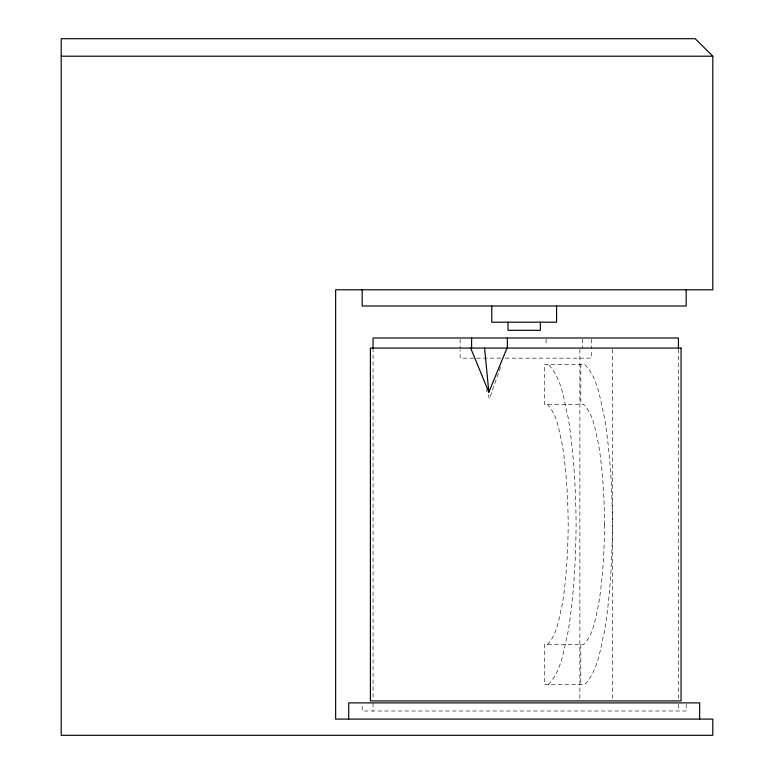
<?xml version="1.0" encoding="UTF-8"?>
<svg xmlns="http://www.w3.org/2000/svg" width="774" height="774" viewBox="0 0 774 774"><rect width="100%" height="100%" fill="white"/><g stroke="black" fill="none" stroke-linecap="round" stroke-linejoin="round"><path stroke-width="0.58" stroke-dasharray="3.87 2.9" d="M500.584 367.195L489.468 398.687L486.285 389.69M547.324 644.587C557.59 633.993 558.828 618.368 562.224 604.717C566.491 578.197 567.971 551.34 568.184 524.501C567.971 497.653 566.491 470.795 562.224 444.276C558.828 430.625 557.59 414.999 547.324 404.405M548.273 684.622C561.963 670.487 563.617 649.667 568.135 631.458C573.834 596.096 575.808 560.279 576.098 524.501C575.808 488.713 573.834 452.896 568.135 417.534C563.617 399.326 561.963 378.505 548.273 364.37M500.749 358.159L460.124 358.159L460.124 349.858M505.335 358.159L591.355 358.159L591.355 349.858M686.18 704.059L686.18 710.996L362.174 710.996L362.174 704.059M678.421 349.287L678.421 699.706M678.421 704.282L678.421 710.996M612.466 349.287L612.466 699.706M591.355 339.176L591.355 348.668M582.367 339.109L582.367 348.077M580.819 364.37L580.819 404.405M580.819 644.587L580.819 684.622M579.881 349.287L579.881 699.706M546.086 339.109L546.086 345.833M460.124 339.176L460.124 348.668M373.058 348.077L373.058 699.706M373.058 703.16L373.058 710.996M604.542 524.501C604.33 551.34 602.849 578.197 598.573 604.717C595.177 618.368 593.948 633.993 583.673 644.587L544.461 644.587L544.461 684.622L584.631 684.622C598.321 670.487 599.966 649.667 604.494 631.458C610.193 596.096 612.166 560.279 612.457 524.501C612.166 488.713 610.193 452.896 604.494 417.534C599.966 399.326 598.321 378.505 584.631 364.37L544.461 364.37L544.461 404.405L583.673 404.405C593.948 414.999 595.177 430.625 598.573 444.276C602.849 470.795 604.33 497.653 604.542 524.501"/><path stroke-width="1.16" d="M470.66 348.077L488.839 392.176L507.018 348.077M61.194 56.202L712.806 56.202L712.806 289.795L335.645 289.795L335.645 719.104L712.806 719.104L712.806 735.3L61.194 735.3L61.194 38.7L695.168 38.7L712.806 56.202M484.582 348.077L488.839 392.176M699.648 719.104L699.648 702.898L348.697 702.898L348.697 719.104M686.18 289.795L686.18 306.001L362.174 306.001L362.174 289.795M678.421 348.077L678.421 337.996L373.058 337.996L373.058 348.077M556.574 306.001L556.574 322.197L491.78 322.197L491.78 306.001M540.378 322.197L540.378 330.304L507.976 330.304L507.976 322.197M507.338 337.996L507.338 348.077M471.598 337.996L471.598 348.077M681.062 348.077L370.407 348.077L370.407 700.915L681.062 700.915L681.062 348.077"/></g></svg>
